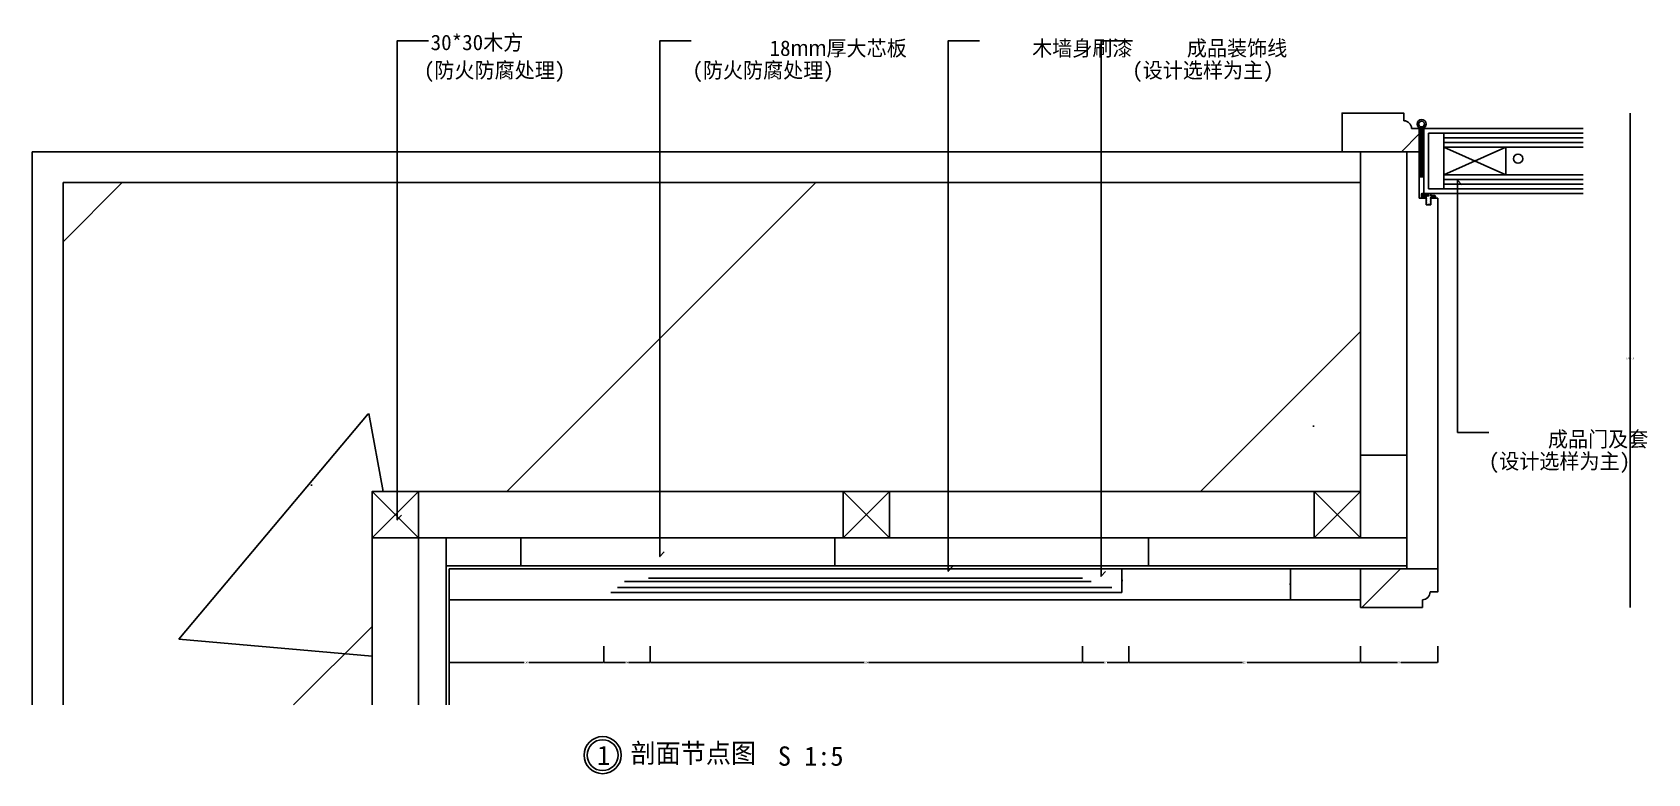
# Model space of a CAD drawing. Header units: metres. Extents: x -221600 to -220554, y -33339 to -32859.
import ezdxf

# ---------------------------------------------------------------- set-up
doc = ezdxf.new("R2010")
doc.units = ezdxf.units.M
for name, color, linetype in [('10', 8, 'Continuous'), ('10填充', 8, 'Continuous'), ('1虚线', 8, 'Continuous'), ('20', 1, 'Continuous'), ('21', 8, 'Continuous'), ('4', 3, 'Continuous'), ('6', 1, 'Continuous'), ('7标住', 1, 'Continuous'), ('8', 7, 'Continuous'), ('8文字', 7, 'Continuous'), ('WALL', 7, 'Continuous'), ('家具内线', 3, 'Continuous')]:
    doc.layers.add(name, color=color, linetype=linetype)
doc.dimstyles.get("Standard").update_dxf_attribs({"dimtxt": 2.5, "dimasz": 2.5, "dimexe": 1.25, "dimexo": 0.625, "dimtad": 1, "dimcen": 2.5, "dimazin": 3, "dimtfac": 1, "dimtmove": 0, "dimatfit": 3})
pattern_1 = [(45, (0, 0), (-44.90128, 44.90128), [])]

# ---------------------------------------------------------------- blocks, each defined once
blk = doc.blocks.new('30')
at = {"layer": '21'}
for p, q in [((-221380, -33186.34), (-221350, -33156.34)), ((-221350, -33186.34), (-221380, -33156.34))]:
    blk.add_line(p, q, dxfattribs=at)
blk.add_lwpolyline([(-221380, -33186.34), (-221350, -33186.34), (-221350, -33156.34), (-221380, -33156.34)], close=True, dxfattribs=at)
blk = doc.blocks.new('md4')
at = {"layer": '10'}
for p, q in [((676428.12, -349925.37), (676425.08, -349925.37)), ((676428.08, -349925.78), (676428.45, -349925.7)), ((676428.53, -349926.22), (676428.08, -349925.78)), ((676428.08, -349926.67), (676428.53, -349926.22)), ((676428.5, -349927.19), (676428.08, -349926.67)), ((676428.08, -349927.66), (676428.5, -349927.19)), ((676428.51, -349928.03), (676428.08, -349927.66)), ((676428.08, -349928.51), (676428.51, -349928.03)), ((676428.52, -349928.9), (676428.08, -349928.51)), ((676428.08, -349929.34), (676428.52, -349928.9)), ((676428.5, -349929.54), (676428.08, -349929.34)), ((676428.08, -349930.02), (676428.5, -349929.54)), ((676428.94, -349930.37), (676428.08, -349930.02)), ((676428.45, -349925.7), (676428.12, -349925.37)), ((676429.25, -349930.07), (676428.94, -349930.37)), ((676429.78, -349930.07), (676429.25, -349930.07)), ((676430, -349930.37), (676429.78, -349930.07)), ((676430.53, -349930.37), (676430, -349930.37)), ((676431.08, -349929.71), (676430.53, -349930.37)), ((676431.08, -349927.12), (676430.67, -349927.47)), ((676430.67, -349927.47), (676431.08, -349927.86)), ((676431.08, -349927.86), (676430.67, -349928.29)), ((676430.67, -349928.29), (676431.08, -349928.68)), ((676431.08, -349928.68), (676430.68, -349929.11)), ((676430.68, -349929.11), (676431.08, -349929.71)), ((676431.1, -349925.37), (676430.72, -349925.86)), ((676430.72, -349925.86), (676431.08, -349926.32)), ((676431.08, -349926.32), (676430.74, -349926.71)), ((676430.74, -349926.71), (676431.08, -349927.12)), ((676431.1, -349925.37), (676434.03, -349925.37)), ((676431.1, -349925.37), (676431.1, -349925.37))]:
    blk.add_line(p, q, dxfattribs=at)
for points in [[(676434.03, -349925.37), (676434.08, -349925.06), (676434.06, -349924.72), (676433.9, -349924.49), (676433.58, -349924.38), (676431.08, -349924.38), (676431.13, -349923.56), (676431.09, -349923.25), (676430.89, -349923.08), (676429.79, -349922.97), (676428.8, -349922.97), (676426.75, -349923.12), (676425.58, -349922.97), (676425.23, -349923.12), (676425.08, -349923.47), (676425.08, -349924.51), (676425.08, -349924.91), (676425.08, -349925.37)], [(676429.82, -349923.86), (676427.89, -349923.86), (676426.12, -349923.82), (676425.98, -349924.38), (676425.98, -349924.38), (676426.29, -349924.43), (676428.59, -349924.44), (676429.48, -349924.5), (676429.94, -349924.36), (676429.82, -349923.86)]]:
    blk.add_lwpolyline(points, dxfattribs=at)
blk = doc.blocks.new('hy2')
at = {"layer": '10'}
for p, q in [((676429.69, -349871.86, 106.97), (676429.69, -349840.43, 106.97)), ((676430.59, -349871.86, 106.97), (676430.59, -349840.6, 106.97)), ((676430.79, -349871.86, 106.97), (676430.79, -349840.6, 106.97)), ((676431.69, -349871.86, 106.97), (676431.69, -349840.43, 106.97)), ((676429.69, -349871.86, 106.97), (676431.69, -349871.86, 106.97))]:
    blk.add_line(p, q, dxfattribs=at)
for centre, radius in [((676430.69, -349837.68, 106.97), 2.92), ((676430.7, -349837.73, 106.97), 1.84)]:
    blk.add_circle(centre, radius, dxfattribs=at)
blk = doc.blocks.new('HY-4')
at = {"layer": '20'}
for points in [[(-5, 0, -1), (5, 0, -1)], [(-5, 0, 1), (5, 0, 1)]]:
    blk.add_lwpolyline(points, format="xyb", dxfattribs=at)
blk.add_circle((0, 0), 6, dxfattribs=at)
blk.add_circle((0, 0), 6, dxfattribs=at)
blk = doc.blocks.new('_CLOSEDFILLED')
at = {"color": 0, "linetype": 'BYBLOCK'}
blk.add_solid([(-1, 0.2), (0, 0), (-1, -0.2)], dxfattribs=at)
blk = doc.blocks.new('*D1')
for p, q in [((-221330, -33256.34), (-221330, -33266.95)), ((-221230, -33256.34), (-221230, -33266.95)), ((-221329.75, -33266.95), (-221281.5, -33266.95)), ((-221278.5, -33266.95), (-221230.25, -33266.95))]:
    blk.add_line(p, q)
at = {"layer": 'Defpoints'}
for p in [(-221330, -33256.34), (-221230, -33256.34), (-221330, -33266.95)]:
    blk.add_point(p, dxfattribs=at)
at = {"layer": '7标住', "xscale": 0.25, "yscale": 0.25, "rotation": 180}
blk.add_blockref('_CLOSEDFILLED', (-221330, -33266.95), dxfattribs=at)
at = {"layer": '7标住', "xscale": 0.25, "yscale": 0.25}
blk.add_blockref('_CLOSEDFILLED', (-221230, -33266.95), dxfattribs=at)
at = {"layer": '7标住', "insert": (-221280, -33266.95), "char_height": 1, "attachment_point": 5}
blk.add_mtext('100', dxfattribs=at)
blk = doc.blocks.new('*D2')
for p, q in [((-221230, -33256.34), (-221230, -33266.95)), ((-221200, -33256.34), (-221200, -33266.95)), ((-221229.75, -33266.95), (-221216, -33266.95)), ((-221214, -33266.95), (-221200.25, -33266.95))]:
    blk.add_line(p, q)
at = {"layer": 'Defpoints'}
for p in [(-221230, -33256.34), (-221200, -33256.34), (-221230, -33266.95)]:
    blk.add_point(p, dxfattribs=at)
at = {"layer": '7标住', "xscale": 0.25, "yscale": 0.25, "rotation": 180}
blk.add_blockref('_CLOSEDFILLED', (-221230, -33266.95), dxfattribs=at)
at = {"layer": '7标住', "xscale": 0.25, "yscale": 0.25}
blk.add_blockref('_CLOSEDFILLED', (-221200, -33266.95), dxfattribs=at)
at = {"layer": '7标住', "insert": (-221215, -33266.95), "char_height": 1, "attachment_point": 5}
blk.add_mtext('30', dxfattribs=at)
blk = doc.blocks.new('*D3')
for p, q in [((-221200, -33256.34), (-221200, -33266.95)), ((-220920, -33256.34), (-220920, -33266.95)), ((-221199.75, -33266.95), (-221061.5, -33266.95)), ((-221058.5, -33266.95), (-220920.25, -33266.95))]:
    blk.add_line(p, q)
at = {"layer": 'Defpoints'}
for p in [(-221200, -33256.34), (-220920, -33256.34), (-221200, -33266.95)]:
    blk.add_point(p, dxfattribs=at)
at = {"layer": '7标住', "xscale": 0.25, "yscale": 0.25, "rotation": 180}
blk.add_blockref('_CLOSEDFILLED', (-221200, -33266.95), dxfattribs=at)
at = {"layer": '7标住', "xscale": 0.25, "yscale": 0.25}
blk.add_blockref('_CLOSEDFILLED', (-220920, -33266.95), dxfattribs=at)
at = {"layer": '7标住', "insert": (-221060, -33266.95), "char_height": 1, "attachment_point": 5}
blk.add_mtext('280', dxfattribs=at)
blk = doc.blocks.new('*D4')
for p, q in [((-220920, -33256.34), (-220920, -33266.95)), ((-220890, -33256.34), (-220890, -33266.95)), ((-220919.75, -33266.95), (-220906, -33266.95)), ((-220904, -33266.95), (-220890.25, -33266.95))]:
    blk.add_line(p, q)
at = {"layer": 'Defpoints'}
for p in [(-220920, -33256.34), (-220890, -33256.34), (-220920, -33266.95)]:
    blk.add_point(p, dxfattribs=at)
at = {"layer": '7标住', "xscale": 0.25, "yscale": 0.25, "rotation": 180}
blk.add_blockref('_CLOSEDFILLED', (-220920, -33266.95), dxfattribs=at)
at = {"layer": '7标住', "xscale": 0.25, "yscale": 0.25}
blk.add_blockref('_CLOSEDFILLED', (-220890, -33266.95), dxfattribs=at)
at = {"layer": '7标住', "insert": (-220905, -33266.95), "char_height": 1, "attachment_point": 5}
blk.add_mtext('30', dxfattribs=at)
blk = doc.blocks.new('*D5')
for p, q in [((-220890, -33256.34), (-220890, -33266.95)), ((-220740, -33256.34), (-220740, -33266.95)), ((-220889.75, -33266.95), (-220816.5, -33266.95)), ((-220813.5, -33266.95), (-220740.25, -33266.95))]:
    blk.add_line(p, q)
at = {"layer": 'Defpoints'}
for p in [(-220890, -33256.34), (-220740, -33256.34), (-220890, -33266.95)]:
    blk.add_point(p, dxfattribs=at)
at = {"layer": '7标住', "xscale": 0.25, "yscale": 0.25, "rotation": 180}
blk.add_blockref('_CLOSEDFILLED', (-220890, -33266.95), dxfattribs=at)
at = {"layer": '7标住', "xscale": 0.25, "yscale": 0.25}
blk.add_blockref('_CLOSEDFILLED', (-220740, -33266.95), dxfattribs=at)
at = {"layer": '7标住', "insert": (-220815, -33266.95), "char_height": 1, "attachment_point": 5}
blk.add_mtext('150', dxfattribs=at)
blk = doc.blocks.new('*D6')
for p, q in [((-220740, -33256.34), (-220740, -33266.95)), ((-220690, -33256.34), (-220690, -33266.95)), ((-220739.75, -33266.95), (-220716, -33266.95)), ((-220714, -33266.95), (-220690.25, -33266.95))]:
    blk.add_line(p, q)
at = {"layer": 'Defpoints'}
for p in [(-220740, -33256.34), (-220690, -33256.34), (-220740, -33266.95)]:
    blk.add_point(p, dxfattribs=at)
at = {"layer": '7标住', "xscale": 0.25, "yscale": 0.25, "rotation": 180}
blk.add_blockref('_CLOSEDFILLED', (-220740, -33266.95), dxfattribs=at)
at = {"layer": '7标住', "xscale": 0.25, "yscale": 0.25}
blk.add_blockref('_CLOSEDFILLED', (-220690, -33266.95), dxfattribs=at)
at = {"layer": '7标住', "insert": (-220715, -33266.95), "char_height": 1, "attachment_point": 5}
blk.add_mtext('50', dxfattribs=at)
blk = doc.blocks.new('*D7')
for p, q in [((-220785.43, -33206.34), (-220785.43, -33216.34)), ((-220785.68, -33216.34), (-220785.93, -33216.34)), ((-220785.43, -33226.34), (-220785.43, -33216.34)), ((-220785.43, -33216.34), (-220785.43, -33216.34)), ((-220785.18, -33216.34), (-220784.93, -33216.34))]:
    blk.add_line(p, q)
at = {"layer": 'Defpoints'}
for p in [(-220785.43, -33206.34), (-220785.43, -33216.34), (-220785.43, -33226.34)]:
    blk.add_point(p, dxfattribs=at)
at = {"layer": '7标住', "xscale": 0.25, "yscale": 0.25}
blk.add_blockref('_CLOSEDFILLED', (-220785.43, -33216.34), dxfattribs=at)
at = {"layer": '7标住', "xscale": 0.25, "yscale": 0.25, "rotation": 180}
blk.add_blockref('_CLOSEDFILLED', (-220785.43, -33216.34), dxfattribs=at)
at = {"layer": '7标住', "insert": (-220785.43, -33215.215), "char_height": 1, "attachment_point": 5}
blk.add_mtext('0', dxfattribs=at)
blk = doc.blocks.new('*D8')
for p, q in [((-220740, -33206.34), (-220740, -33218.84)), ((-220740.25, -33218.84), (-220740.5, -33218.84)), ((-220740, -33231.34), (-220740, -33218.84)), ((-220740, -33218.84), (-220740, -33218.84)), ((-220739.75, -33218.84), (-220739.5, -33218.84))]:
    blk.add_line(p, q)
at = {"layer": 'Defpoints'}
for p in [(-220740, -33206.34), (-220740, -33218.84), (-220740, -33231.34)]:
    blk.add_point(p, dxfattribs=at)
at = {"layer": '7标住', "xscale": 0.25, "yscale": 0.25}
blk.add_blockref('_CLOSEDFILLED', (-220740, -33218.84), dxfattribs=at)
at = {"layer": '7标住', "xscale": 0.25, "yscale": 0.25, "rotation": 180}
blk.add_blockref('_CLOSEDFILLED', (-220740, -33218.84), dxfattribs=at)
at = {"layer": '7标住', "insert": (-220740, -33217.715), "char_height": 1, "attachment_point": 5}
blk.add_mtext('0', dxfattribs=at)
blk = doc.blocks.new('*D9')
for p, q in [((-220894.5, -33206.34), (-220894.5, -33213.97)), ((-220894.75, -33213.97), (-220895, -33213.97)), ((-220894.5, -33221.6), (-220894.5, -33213.97)), ((-220894.5, -33213.97), (-220894.5, -33213.97)), ((-220894.25, -33213.97), (-220894, -33213.97))]:
    blk.add_line(p, q)
at = {"layer": 'Defpoints'}
for p in [(-220894.5, -33206.34), (-220894.5, -33213.97), (-220894.5, -33221.6)]:
    blk.add_point(p, dxfattribs=at)
at = {"layer": '7标住', "xscale": 0.25, "yscale": 0.25}
blk.add_blockref('_CLOSEDFILLED', (-220894.5, -33213.97), dxfattribs=at)
at = {"layer": '7标住', "xscale": 0.25, "yscale": 0.25, "rotation": 180}
blk.add_blockref('_CLOSEDFILLED', (-220894.5, -33213.97), dxfattribs=at)
at = {"layer": '7标住', "insert": (-220894.5, -33212.845), "char_height": 1, "attachment_point": 5}
blk.add_mtext('0', dxfattribs=at)
blk = doc.blocks.new('*D10')
for p, q in [((-220565.41, -32911.34), (-220565.41, -33071.34)), ((-220565.66, -33071.34), (-220565.91, -33071.34)), ((-220565.41, -33231.34), (-220565.41, -33071.34)), ((-220565.41, -33071.34), (-220565.41, -33071.34)), ((-220565.16, -33071.34), (-220564.91, -33071.34))]:
    blk.add_line(p, q)
at = {"layer": 'Defpoints'}
for p in [(-220565.41, -32911.34), (-220565.41, -33071.34), (-220565.41, -33231.34)]:
    blk.add_point(p, dxfattribs=at)
at = {"layer": '7标住', "xscale": 0.25, "yscale": 0.25}
blk.add_blockref('_CLOSEDFILLED', (-220565.41, -33071.34), dxfattribs=at)
at = {"layer": '7标住', "xscale": 0.25, "yscale": 0.25, "rotation": 180}
blk.add_blockref('_CLOSEDFILLED', (-220565.41, -33071.34), dxfattribs=at)
at = {"layer": '7标住', "insert": (-220565.41, -33070.215), "char_height": 1, "attachment_point": 5}
blk.add_mtext('现场尺寸', dxfattribs=at)

msp = doc.modelspace()

# ---------------------------------------------------------------- hatches: boundary and pattern name
at = {"layer": '10填充'}
h = msp.add_hatch(dxfattribs=at)
h.set_pattern_fill('B029', scale=20)
h.set_pattern_definition(pattern_1)
h.paths.add_polyline_path([(-220702, -32936.34), (-220752, -32936.34), (-220752, -32911.34), (-220712, -32911.34), (-220712, -32916.34, -0.41), (-220707, -32921.34), (-220702, -32921.34)])
h = msp.add_hatch(dxfattribs=at)
h.set_pattern_fill('HONEY', scale=50)
h.paths.add_polyline_path([(-220710, -32936.34), (-220740, -32936.34), (-220740, -32956.34), (-220740, -33156.34), (-220740, -33186.34), (-220710, -33186.34)])
h = msp.add_hatch(dxfattribs=at)
h.set_pattern_fill('ANSI31', scale=100)
h.paths.add_polyline_path([(-220740, -32956.34), (-221580, -32956.34), (-221580, -33294.43), (-221380, -33294.43), (-221380, -33156.34), (-220740, -33156.34)])
h = msp.add_hatch(dxfattribs=at)
h.set_pattern_fill('AR-CONC', scale=10)
h.paths.add_polyline_path([(-220740, -32956.34), (-221580, -32956.34), (-221580, -33294.43), (-221380, -33294.43), (-221380, -33156.34), (-220740, -33156.34)])
h = msp.add_hatch(dxfattribs=at)
h.set_pattern_fill('AR-PARQ1', scale=4)
h.paths.add_polyline_path([(-221332, -33186.34), (-221350, -33186.34), (-221350, -33294.43), (-221332, -33294.43)])
h = msp.add_hatch(dxfattribs=at)
h.set_pattern_fill('AR-PARQ1', scale=4)
h.paths.add_polyline_path([(-220710, -33186.34), (-221332, -33186.34), (-221332, -33204.34), (-220710, -33204.34)])
h = msp.add_hatch(dxfattribs=at)
h.set_pattern_fill('B029', scale=20)
h.set_pattern_definition(pattern_1)
h.paths.add_polyline_path([(-220690, -33206.34), (-220740, -33206.34), (-220740, -33231.34), (-220700, -33231.34), (-220700, -33226.34, 0.41), (-220695, -33221.34), (-220690, -33221.34)])

# ---------------------------------------------------------------- linework, layer by layer
at = {"layer": '10'}
for p, q in [((-220595.93, -32927.34), (-220686, -32927.34)), ((-220595.93, -32930.34), (-220686, -32930.34)), ((-220646, -32951.34), (-220686, -32933.34)), ((-220686, -32951.34), (-220646, -32933.34)), ((-220686, -32954.34), (-220595.93, -32954.34)), ((-220686, -32957.34), (-220595.93, -32957.34))]:
    msp.add_line(p, q, dxfattribs=at)
at = {"layer": '10填充'}
for p, q in [((-220740, -32956.34), (-220740, -32936.34)), ((-220740, -33156.34), (-220740, -33186.34))]:
    msp.add_line(p, q, dxfattribs=at)
at = {"layer": '1虚线'}
for p, q in [((-221216.47, -33214.55), (-220914.5, -33214.55)), ((-221201, -33212.34), (-220920, -33212.34)), ((-220740, -33226.34), (-221330, -33226.34)), ((-221225.5, -33221.6), (-220894.5, -33221.6)), ((-221221, -33218.34), (-220901, -33218.34))]:
    msp.add_line(p, q, dxfattribs=at)
at = {"layer": '21'}
for p, q in [((-221380, -33186.34), (-220710, -33186.34)), ((-221350, -33186.34), (-221350, -33294.43)), ((-221332, -33186.34), (-221332, -33294.43)), ((-221332, -33204.34), (-220710, -33204.34))]:
    msp.add_line(p, q, dxfattribs=at)
at = {"layer": '4'}
for p, q in [((-220595.93, -32921.34), (-220699, -32921.34)), ((-220699, -32921.34), (-220699, -32963.34)), ((-221600, -32936.34), (-220752, -32936.34)), ((-221600, -32936.34), (-221600, -33294.43)), ((-220710, -32936.34), (-220710, -33206.34)), ((-220702, -32936.34), (-220702, -32966.34)), ((-220702, -32966.34), (-220697.5, -32966.34)), ((-220699, -32963.34), (-220595.93, -32963.34)), ((-220694.5, -32966.34), (-220690, -32966.34)), ((-220690, -32966.34), (-220690, -33206.34)), ((-221330, -33206.34), (-220715, -33206.34)), ((-221330, -33206.34), (-221330, -33294.43))]:
    msp.add_line(p, q, dxfattribs=at)
for points in [[(-220707, -32921.34), (-220702, -32921.34), (-220702, -32936.34), (-220752, -32936.34), (-220752, -32911.34), (-220712, -32911.34), (-220712, -32916.34)], [(-220695, -33221.34), (-220690, -33221.34), (-220690, -33206.34), (-220740, -33206.34), (-220740, -33231.34), (-220700, -33231.34), (-220700, -33226.34)]]:
    msp.add_lwpolyline(points, dxfattribs=at)
for centre, start, end in [((-220712, -32921.34), 0, 90), ((-220700, -33221.34), 270, 0)]:
    msp.add_arc(centre, 5, start, end, dxfattribs=at)
at = {"layer": '6'}
for p, q in [((-220595.93, -32924.34), (-220696, -32924.34)), ((-220696, -32924.34), (-220696, -32960.34)), ((-220686, -32924.34), (-220686, -32960.34)), ((-220595.93, -32933.34), (-220686, -32933.34)), ((-220646, -32933.34), (-220646, -32951.34)), ((-220686, -32951.34), (-220595.93, -32951.34)), ((-220696, -32960.34), (-220595.93, -32960.34))]:
    msp.add_line(p, q, dxfattribs=at)
msp.add_circle((-220638, -32940.84), 3, dxfattribs=at)
at = {"layer": '7标住'}
for points in [[(-221360.89, -33171.65), (-221363.71, -33174.7), (-221363.71, -32864.46), (-221343.43, -32864.46)], [(-221190.81, -33195.38), (-221193.63, -33198.43), (-221193.63, -32864.46), (-221173.35, -32864.46)], [(-221004.15, -33204.86), (-221006.98, -33207.9), (-221006.98, -32864.46), (-220986.69, -32864.46)], [(-220905.15, -33208.08), (-220907.97, -33211.12), (-220907.97, -32864.46), (-220887.69, -32864.46)], [(-220674.33, -32957.73), (-220677.15, -32954.69), (-220677.15, -33118.08), (-220656.87, -33118.08)]]:
    msp.add_lwpolyline(points, dxfattribs=at)
at = {"layer": 'WALL'}
for p, q in [((-221580, -32956.34), (-221580, -33294.43)), ((-221580, -32956.34), (-220740, -32956.34)), ((-220740, -32956.34), (-220740, -33156.34)), ((-220740, -33156.34), (-221380, -33156.34)), ((-221380, -33156.34), (-221380, -33294.43))]:
    msp.add_line(p, q, dxfattribs=at)
at = {"layer": '家具内线'}
for p, q in [((-220697.5, -32966.34), (-220697.5, -32970.74)), ((-220694.5, -32966.34), (-220694.5, -32970.74)), ((-220697.5, -32970.74), (-220694.5, -32970.74))]:
    msp.add_line(p, q, dxfattribs=at)

# ---------------------------------------------------------------- block references
at = {"layer": '21'}
for p in [(0, 0), (305, 0), (610, 0)]:
    msp.add_blockref('30', p, dxfattribs=at)
at = {"layer": '4'}
for name, p in [('hy2', (-897131.2, 316919.27, -106.97)), ('md4', (-897125.59, 316959.64))]:
    msp.add_blockref(name, p, dxfattribs=at)
at = {"layer": '8', "xscale": 2, "yscale": 2, "zscale": 2}
msp.add_blockref('HY-4', (-221230.74, -33326.96), dxfattribs=at)

# ---------------------------------------------------------------- texts
at = {"char_height": 10, "attachment_point": 1}
for s, insert in [('18{\\fArial|b0|i0|c0|p32;mm}厚大芯板', (-221122.66, -32864.31)), ('成品装饰线', (-220852.44, -32864.31)), ('成品门及套', (-220618.66, -33117.4))]:
    msp.add_mtext(s, dxfattribs=dict(at, insert=insert))
at = {"layer": '7标住'}
for s, p in [('30*30木方', (-221342.1, -32870.58)), ('(防火防腐处理)', (-221346.47, -32888.56)), ('(防火防腐处理)', (-221172.64, -32888.56)), ('(设计选样为主)', (-220887.86, -32888.56)), ('(设计选样为主)', (-220657.04, -33141.64))]:
    msp.add_text(s, height=10, dxfattribs=at).set_placement(p)
at = {"layer": '7标住', "insert": (-220952.63, -32864.33), "char_height": 10, "attachment_point": 1}
msp.add_mtext('木墙身刷漆', dxfattribs=at)
at = {"layer": '8文字'}
for s, p in [('1', (-221234.33, -33333.32)), ('剖面节点图', (-221212.66, -33331.91)), ('S 1:5', (-221117.26, -33333.82))]:
    msp.add_text(s, height=12.5, dxfattribs=at).set_placement(p)

# ---------------------------------------------------------------- dimensions: what is measured, and where the dimension line sits
at = {"layer": '7标住'}
dim = msp.add_linear_dim(base=(-220565.41, -33071.34), p1=(-220565.41, -32911.34), p2=(-220565.41, -33231.34), text='现场尺寸', dimstyle='Standard', dxfattribs=at)
dim.commit()
dim.dimension.update_dxf_attribs({"geometry": '*D10', "text_midpoint": (-220565.41, -33070.215)})
for base, p1, p2, picture, middle in [((-220894.5, -33213.97), (-220894.5, -33221.6), (-220894.5, -33206.34), '*D9', (-220894.5, -33212.845)), ((-220785.43, -33216.34), (-220785.43, -33206.34), (-220785.43, -33226.34), '*D7', (-220785.43, -33215.215)), ((-220740, -33218.84), (-220740, -33206.34), (-220740, -33231.34), '*D8', (-220740, -33217.715)), ((-221330, -33266.95), (-221330, -33256.34), (-221230, -33256.34), '*D1', (-221280, -33266.95)), ((-221230, -33266.95), (-221230, -33256.34), (-221200, -33256.34), '*D2', (-221215, -33266.95)), ((-221200, -33266.95), (-221200, -33256.34), (-220920, -33256.34), '*D3', (-221060, -33266.95)), ((-220920, -33266.95), (-220920, -33256.34), (-220890, -33256.34), '*D4', (-220905, -33266.95)), ((-220890, -33266.95), (-220890, -33256.34), (-220740, -33256.34), '*D5', (-220815, -33266.95)), ((-220740, -33266.95), (-220740, -33256.34), (-220690, -33256.34), '*D6', (-220715, -33266.95))]:
    dim = msp.add_linear_dim(base=base, p1=p1, p2=p2, dimstyle='Standard', dxfattribs=at)
    dim.commit()
    dim.dimension.update_dxf_attribs({"geometry": picture, "text_midpoint": middle})

doc.saveas('drawing.dxf')
